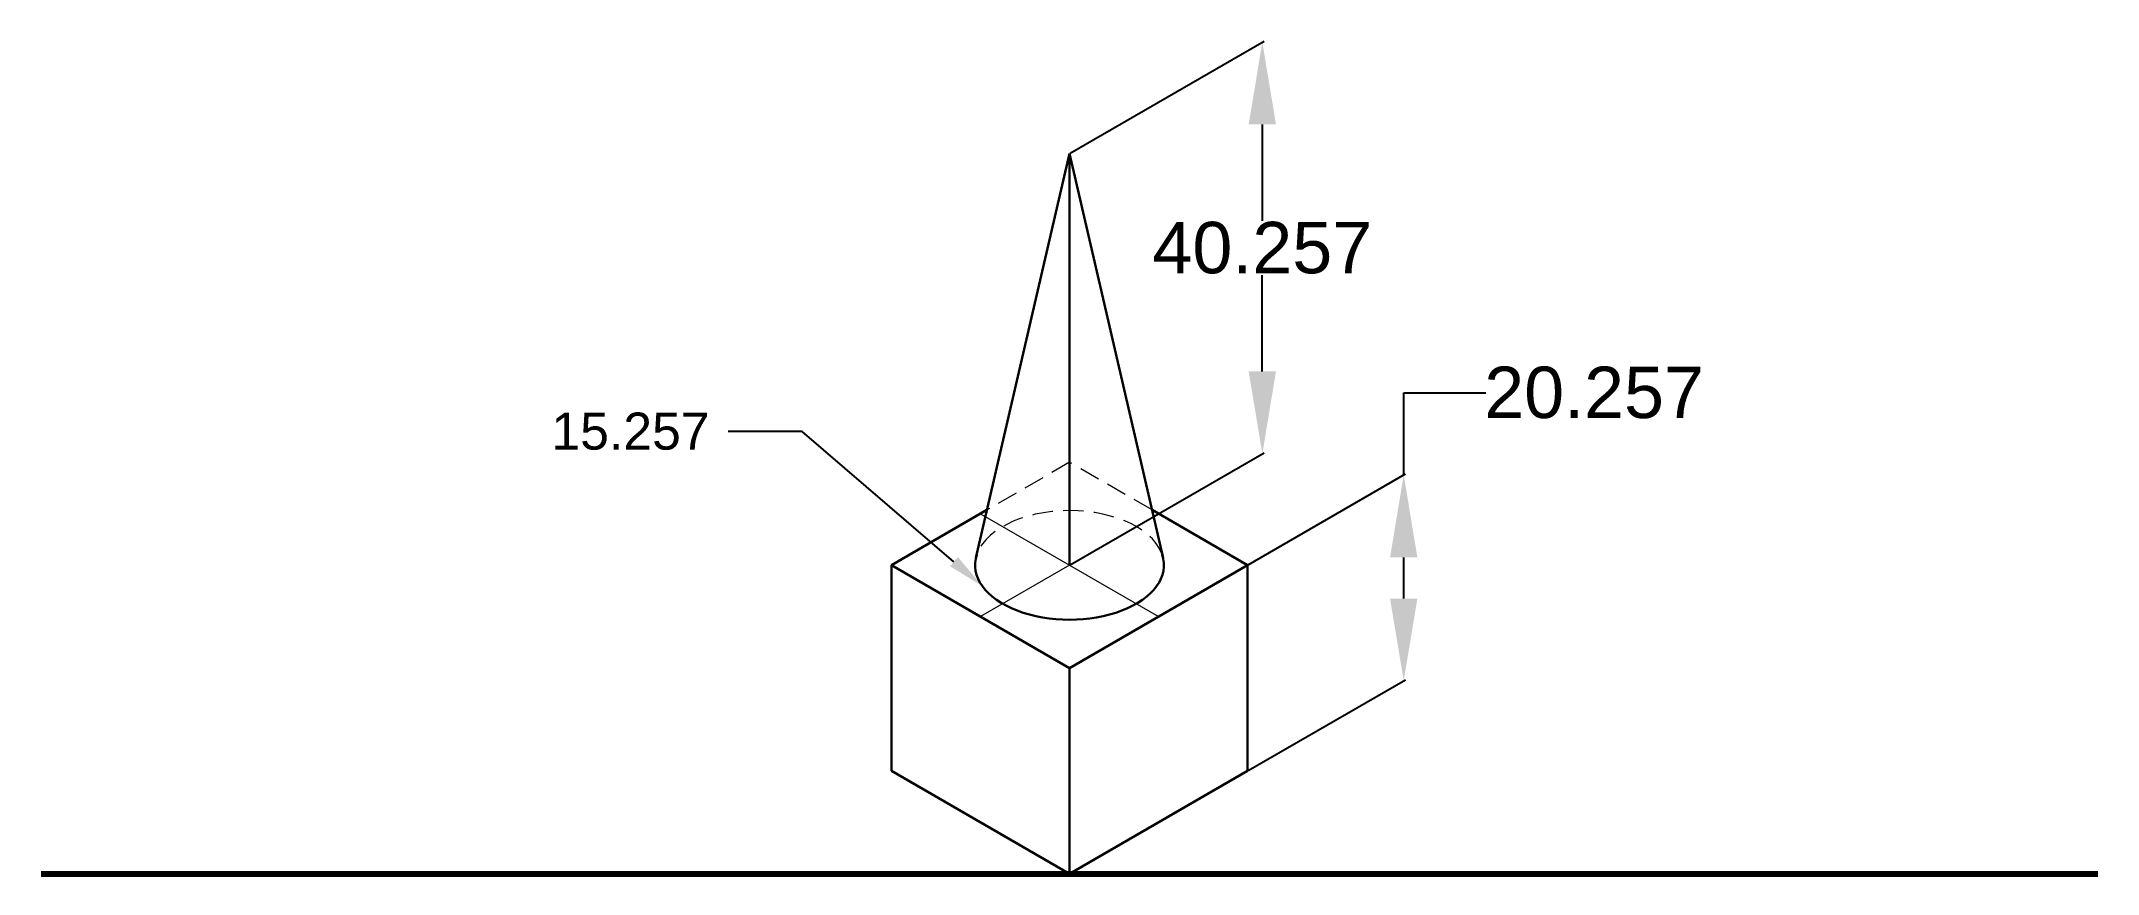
# Model space of a CAD drawing. Header units: millimetres. Extents: x -490 to 470, y 52 to 198.
# Drawn here: x 270.4 to 470.4, y 82.5 to 163.4 of the extents above.
import ezdxf
from ezdxf import colors
from ezdxf.entities.mleader import LeaderData, LeaderLine
from ezdxf.math import Vec2, Vec3

# ---------------------------------------------------------------- set-up
doc = ezdxf.new("R2010")
doc.units = ezdxf.units.MM
doc.header["$LTSCALE"] = 8
doc.header["$PDMODE"] = 34
doc.header["$PDSIZE"] = -7
doc.linetypes.add('HIDDEN', pattern=[0.375, 0.25, -0.125])
for name, color, linetype, lineweight in [('hidden', 7, 'HIDDEN', 20), ('thick continuous', 7, 'Continuous', 30), ('thin continuous', 7, 'Continuous', 13)]:
    doc.layers.add(name, color=color, linetype=linetype, lineweight=lineweight)
doc.styles.get("Standard").update_dxf_attribs({"font": 'arial.ttf', "height": 5})
doc.dimstyles.get("Standard").update_dxf_attribs({"dimtxt": 5, "dimasz": 8, "dimexe": 0.18, "dimexo": 0.0625, "dimgap": 0.09, "dimtad": 0, "dimtih": 1, "dimtoh": 1, "dimdec": 3, "dimzin": 0, "dimdsep": 46, "dimtxsty": 'Standard', "dimcen": 0, "dimadec": 0, "dimazin": 0, "dimtfac": 1, "dimtdec": 3, "dimtofl": 0, "dimtmove": 0, "dimatfit": 3, "dimfxl": 1, "dimtolj": 1, "dimtzin": 0, "dimarcsym": 0})

# ---------------------------------------------------------------- blocks, each defined once
blk = doc.blocks.new('*D6')
at = {"layer": 'Defpoints', "color": 0, "transparency": 16777216}
for p in [(402.91, 121.26), (387.73, 112.5), (387.73, 92.5)]:
    blk.add_point(p, dxfattribs=at)
at = {"layer": 'thin continuous', "color": 0, "lineweight": -2, "transparency": 16777216}
for p, q in [((402.91, 121.26), (402.91, 129.26)), ((402.91, 129.26), (410.91, 129.26)), ((387.79, 112.54), (403.09, 121.37)), ((402.91, 109.26), (402.91, 113.26)), ((387.79, 92.54), (403.09, 101.37))]:
    blk.add_line(p, q, dxfattribs=at)
at = {"layer": 'thin continuous', "color": 0, "transparency": 16777216}
for points in [[(401.58, 113.26), (404.24, 113.26), (402.91, 121.26)], [(401.58, 109.26), (404.24, 109.26), (402.91, 101.26)]]:
    blk.add_solid(points, dxfattribs=at)
at = {"layer": 'thin continuous', "color": 0, "transparency": 16777216, "insert": (421.42, 129.26), "char_height": 5, "attachment_point": 5}
blk.add_mtext('\\A1;20.257', dxfattribs=at)
blk = doc.blocks.new('*D7')
at = {"layer": 'Defpoints', "color": 0, "transparency": 16777216}
for p in [(389.16, 163.33), (370.41, 152.5), (370.41, 112.5)]:
    blk.add_point(p, dxfattribs=at)
at = {"layer": 'thin continuous', "color": 0, "lineweight": -2, "transparency": 16777216}
for p, q in [((370.47, 152.54), (389.34, 163.43)), ((389.16, 155.33), (389.16, 145.97)), ((389.16, 131.33), (389.16, 140.68)), ((370.47, 112.54), (389.34, 123.43))]:
    blk.add_line(p, q, dxfattribs=at)
at = {"layer": 'thin continuous', "color": 0, "transparency": 16777216}
for points in [[(387.83, 155.33), (390.49, 155.33), (389.16, 163.33)], [(387.83, 131.33), (390.49, 131.33), (389.16, 123.33)]]:
    blk.add_solid(points, dxfattribs=at)
at = {"layer": 'thin continuous', "color": 0, "transparency": 16777216, "insert": (389.16, 143.33), "char_height": 5, "attachment_point": 5}
blk.add_mtext('\\A1;40.257', dxfattribs=at)

msp = doc.modelspace()

# ---------------------------------------------------------------- linework, layer by layer
at = {"layer": 'hidden'}
for p, q in [((370.4103, 122.5), (362.3864, 117.8674)), ((378.4341, 117.8674), (370.4103, 122.5))]:
    msp.add_line(p, q, dxfattribs=at)
msp.add_ellipse((370.4103, 112.5), major_axis=(-9.1856, 0), ratio=0.57735027, start_param=3.36639589, end_param=6.2470937, dxfattribs=at)
at = {"layer": 'thick continuous'}
for p, q in [((370.4103, 152.5), (361.3058, 113.2031)), ((370.4103, 112.5), (370.4103, 152.5)), ((370.4103, 152.5), (379.5147, 113.2031)), ((362.3864, 117.8674), (353.0897, 112.5)), ((387.7308, 112.5), (378.4341, 117.8674)), ((353.0897, 92.5), (353.0897, 112.5)), ((353.0897, 112.5), (370.4103, 102.5)), ((370.4103, 102.5), (387.7308, 112.5)), ((387.7308, 92.5), (387.7308, 112.5)), ((370.4103, 82.5), (370.4103, 102.5)), ((370.4103, 82.5), (353.0897, 92.5)), ((370.4103, 82.5), (387.7308, 92.5)), ((370.4103, 82.5), (270.4103, 82.5))]:
    msp.add_line(p, q, dxfattribs=at)
at = {"layer": 'thick continuous', "lineweight": 80}
for p, q in [((270.4103, 82.5), (370.4103, 82.5)), ((370.4103, 82.5), (470.4103, 82.5))]:
    msp.add_line(p, q, dxfattribs=at)
at = {"layer": 'thick continuous'}
msp.add_ellipse((370.4103, 112.5), major_axis=(-9.1856, 0), ratio=0.57735027, start_param=6.09228465, end_param=9.61567862, dxfattribs=at)
at = {"layer": 'thin continuous'}
for p, q in [((361.75, 117.5), (379.0705, 107.5)), ((379.0705, 117.5), (361.75, 107.5))]:
    msp.add_line(p, q, dxfattribs=at)

# ---------------------------------------------------------------- dimensions: what is measured, and where the dimension line sits
for base, p1, p2, text, picture, middle in [((389.1603, 163.3253), (370.4103, 112.5), (370.4103, 152.5), '40.257', '*D7', (389.1603, 143.3253)), ((402.9103, 121.2639), (387.7308, 92.5), (387.7308, 112.5), '20.257', '*D6', (421.4215, 129.2639))]:
    dim = msp.add_linear_dim(base=base, p1=p1, p2=p2, angle=90, text=text, dimstyle='Standard', dxfattribs=at)
    dim.commit()
    dim.dimension.update_dxf_attribs({"geometry": picture, "text_midpoint": middle})

# ---------------------------------------------------------------- leaders
ml = msp.add_multileader_mtext('Standard', dxfattribs=at)
ml.set_content('15.257', color=256)
ml.set_leader_properties()
ml.build(insert=Vec2(0, 0))
ml.multileader.update_dxf_attribs({"dogleg_length": 0.36, "arrow_head_size": 3.6, "scale": 20})
ctx = ml.context
ctx.base_point, ctx.scale, ctx.char_height, ctx.arrow_head_size, ctx.landing_gap_size, ctx.plane_origin = Vec3(319.004, 125.5), 20, 3.6, 3.6, 1.8, Vec3(361.9054, 110.4965)
ctx.text_align_type = 2
notes = []
notes.append((ctx, [(0, (1, 1, 0), (344.4103, 125.5), (-1, 0), 7.2, [(0, [(361.9054, 110.4965)], 0, [])])]))
ctx.mtext.insert, ctx.mtext.alignment, ctx.mtext.flow_direction = Vec3(335.4103, 127.3307), 3, 5
for ctx, leaders in notes:
    for number, flags, end, landing, length, lines in leaders:
        leader = LeaderData()
        leader.index, (leader.has_last_leader_line, leader.has_dogleg_vector, leader.attachment_direction) = number, flags
        leader.last_leader_point, leader.dogleg_vector, leader.dogleg_length = Vec3(end), Vec3(landing), length
        for number, points, colour, breaks in lines:
            line = LeaderLine()
            line.index, line.vertices, line.color, line.breaks = number, Vec3.list(points), colors.encode_raw_color(colour), breaks
            leader.lines.append(line)
        ctx.leaders.append(leader)

doc.saveas('drawing.dxf')
